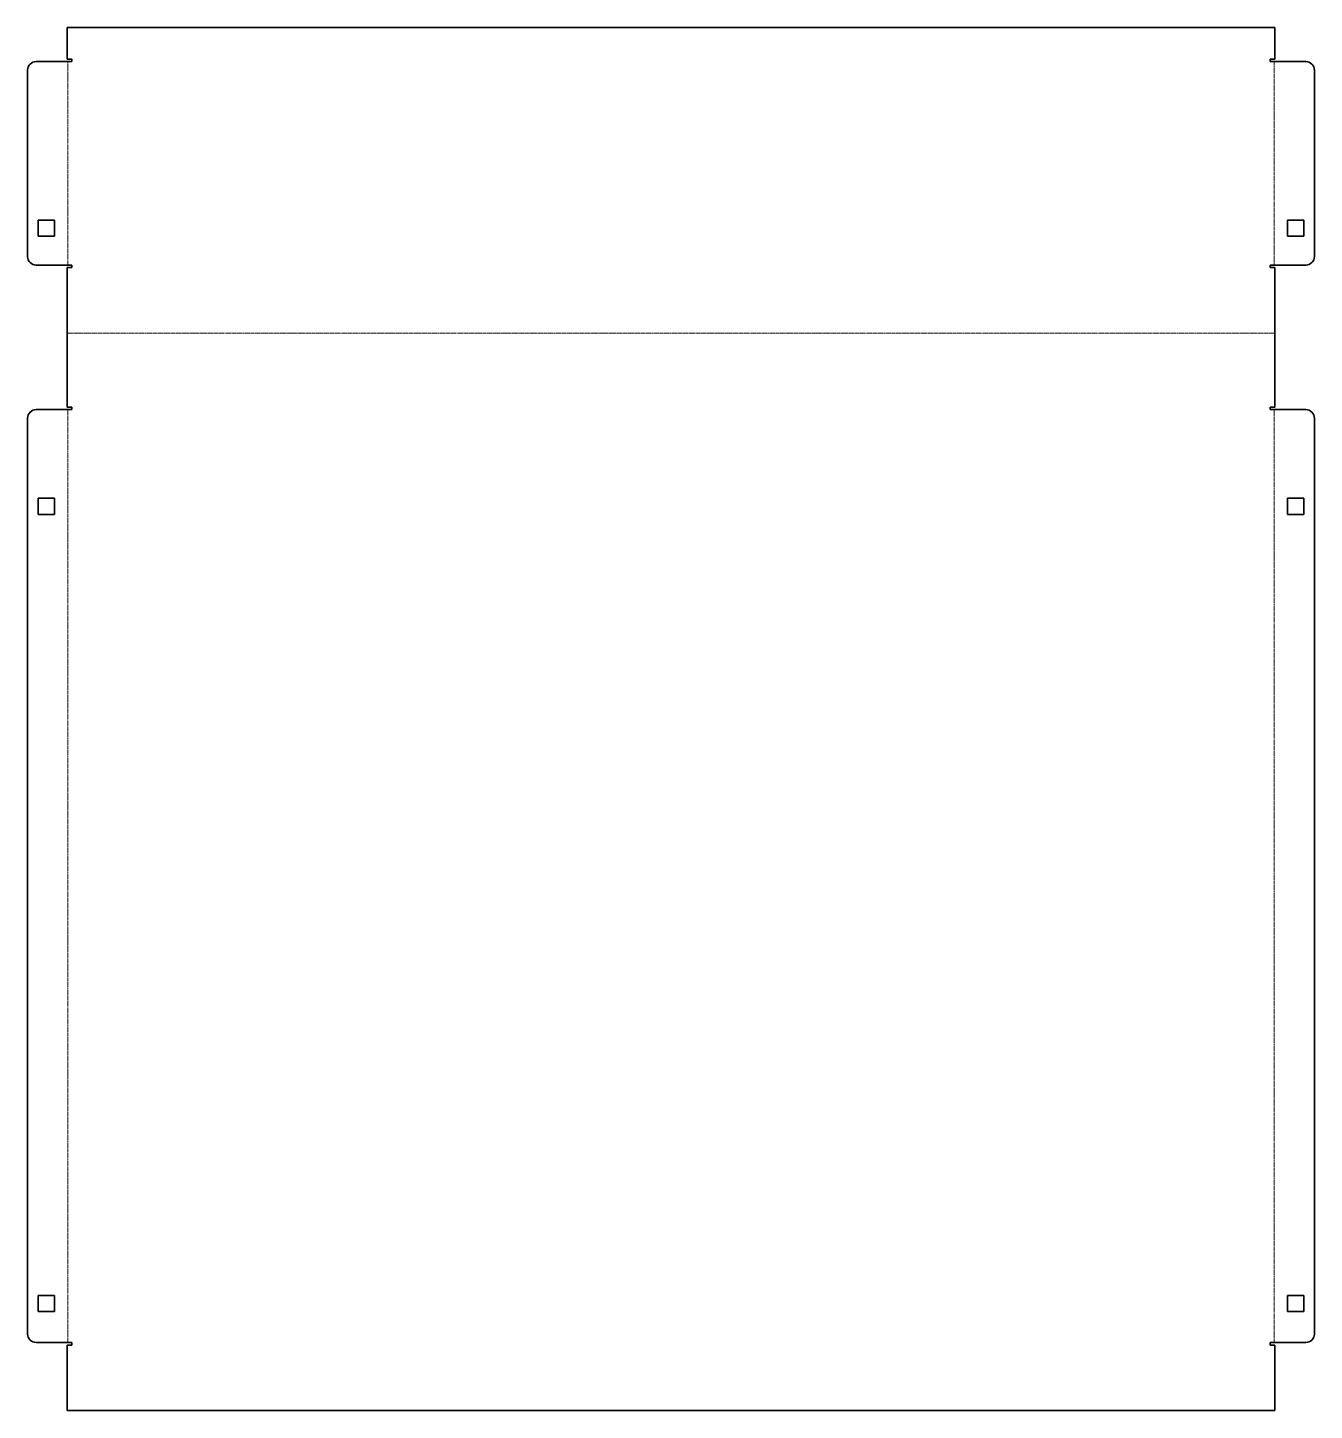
# Model space of a CAD drawing. Header units: inches. Extents: x 0 to 759, y 0 to 815.
import ezdxf

# ---------------------------------------------------------------- set-up
doc = ezdxf.new("R2010")
doc.units = ezdxf.units.IN
doc.header["$MEASUREMENT"] = 0
doc.linetypes.add('Chain', pattern=[13.68, 9.12, -1.14, 2.28, -1.14])
doc.layers.add('SIMUMAK Bend Centerline (ISO)', color=7, linetype='Chain', lineweight=9)
doc.layers.add('SIMUMAK Visible (ISO)', color=7, linetype='Continuous', lineweight=35)

# ---------------------------------------------------------------- blocks, each defined once
blk = doc.blocks.new('SLP-SMT-02-CT03_Sheet_SLP-SMT-02-CT03 (desplegada)')
at = {"layer": 'SIMUMAK Bend Centerline (ISO)', "ltscale": 0.263158}
for p, q in [((-355.7, 267.6), (-355.7, 387.6)), ((355.7, 387.6), (355.7, 267.6)), ((-356, 227.5), (356, 227.5)), ((-355.7, 182.4), (-355.7, -367.6)), ((355.7, -367.6), (355.7, 182.4))]:
    blk.add_line(p, q, dxfattribs=at)
at = {"layer": 'SIMUMAK Visible (ISO)'}
for p, q in [((-356, 407.6), (-356, 389.1)), ((-356, 407.6), (356, 407.6)), ((356, 407.6), (356, 389.1)), ((-374.39, 387.6), (-353.25, 387.6)), ((-356, 389.1), (-353.25, 389.1)), ((-353.25, 389.1), (-353.25, 387.6)), ((353.25, 389.1), (356, 389.1)), ((353.25, 387.6), (353.25, 389.1)), ((353.25, 387.6), (374.39, 387.6)), ((-379.39, 272.6), (-379.39, 382.6)), ((379.39, 382.6), (379.39, 272.6)), ((-373.16, 284.64), (-373.16, 294.17)), ((-373.16, 294.17), (-363.63, 294.17)), ((-363.63, 294.17), (-363.63, 284.64)), ((363.63, 294.17), (373.16, 294.17)), ((363.63, 284.64), (363.63, 294.17)), ((373.16, 294.17), (373.16, 284.64)), ((-363.63, 284.64), (-373.16, 284.64)), ((373.16, 284.64), (363.63, 284.64)), ((-353.25, 267.6), (-374.39, 267.6)), ((-356, 266.1), (-356, 183.9)), ((-353.25, 266.1), (-356, 266.1)), ((-353.25, 267.6), (-353.25, 266.1)), ((353.25, 266.1), (353.25, 267.6)), ((374.39, 267.6), (353.25, 267.6)), ((356, 266.1), (353.25, 266.1)), ((356, 266.1), (356, 183.9)), ((-374.39, 182.4), (-353.25, 182.4)), ((-356, 183.9), (-353.25, 183.9)), ((-353.25, 183.9), (-353.25, 182.4)), ((353.25, 183.9), (356, 183.9)), ((353.25, 182.4), (353.25, 183.9)), ((353.25, 182.4), (374.39, 182.4)), ((-379.39, -362.6), (-379.39, 177.4)), ((379.39, 177.4), (379.39, -362.6)), ((-373.16, 130.12), (-363.63, 130.12)), ((-373.16, 120.6), (-373.16, 130.12)), ((-363.63, 130.12), (-363.63, 120.6)), ((363.63, 120.6), (363.63, 130.12)), ((363.63, 130.12), (373.16, 130.12)), ((373.16, 130.12), (373.16, 120.6)), ((-363.63, 120.6), (-373.16, 120.6)), ((373.16, 120.6), (363.63, 120.6)), ((-373.16, -339.88), (-363.63, -339.88)), ((-373.16, -349.4), (-373.16, -339.88)), ((-363.63, -339.88), (-363.63, -349.4)), ((363.63, -349.4), (363.63, -339.88)), ((363.63, -339.88), (373.16, -339.88)), ((373.16, -339.88), (373.16, -349.4)), ((-363.63, -349.4), (-373.16, -349.4)), ((373.16, -349.4), (363.63, -349.4)), ((-353.25, -367.6), (-374.39, -367.6)), ((-356, -369.1), (-356, -407.6)), ((-353.25, -369.1), (-356, -369.1)), ((-353.25, -367.6), (-353.25, -369.1)), ((353.25, -369.1), (353.25, -367.6)), ((374.39, -367.6), (353.25, -367.6)), ((356, -369.1), (353.25, -369.1)), ((356, -369.1), (356, -407.6)), ((-356, -407.6), (356, -407.6))]:
    blk.add_line(p, q, dxfattribs=at)
at = {"layer": 'SIMUMAK Visible (ISO)', "extrusion": (0, 0, -1)}
for centre, start, end in [((374.39, 382.6), 360, 90), ((-374.39, 382.6), 90, 180), ((374.39, 272.6), 270, 0), ((-374.39, 272.6), 180, 270), ((374.39, 177.4), 360, 90), ((-374.39, 177.4), 90, 180), ((374.39, -362.6), 270, 360), ((-374.39, -362.6), 180, 270)]:
    blk.add_arc(centre, 5, start, end, dxfattribs=at)

msp = doc.modelspace()

# ---------------------------------------------------------------- block references
msp.add_blockref('SLP-SMT-02-CT03_Sheet_SLP-SMT-02-CT03 (desplegada)', (379.39, 407.6))

doc.saveas('drawing.dxf')
